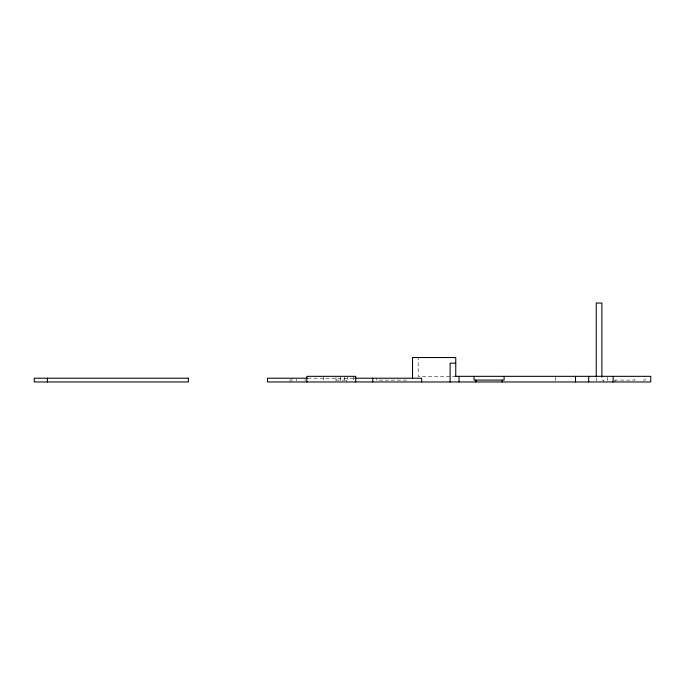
<?xml version="1.0" encoding="UTF-8"?>
<svg xmlns="http://www.w3.org/2000/svg" width="685" height="685" viewBox="0 0 685 685"><rect width="100%" height="100%" fill="white"/><g stroke="black" fill="none" stroke-linecap="round" stroke-linejoin="round"><path stroke-width="0.51" stroke-dasharray="3.42 2.57" d="M455.756 376.33L418.167 376.33L418.167 357.536M307.899 378.206L354.128 378.206M335.984 380.089L347.261 380.089L347.261 377.272M406.582 380.089L376.51 380.089L376.51 378.206M614.513 380.089L634.772 380.089L634.772 377.272M643.232 380.089L645.116 380.089L645.116 376.33M615.044 380.089L615.044 381.965M607.526 377.272L607.526 381.031M603.768 381.965L603.768 380.089L601.884 380.089L601.884 376.33M596.25 377.7L596.25 381.965M555.364 377.272L555.364 381.031M353.366 376.33L353.366 381.031M346.319 380.089L346.319 381.965M344.444 377.272L344.444 380.089M340.685 377.272L340.685 381.965M335.984 377.272L335.984 381.965M323.294 376.33L323.294 381.031M305.09 379.147L305.09 381.031M296.631 379.147L296.631 381.031M291.938 378.206L291.938 381.031M290.055 379.147L290.055 381.965"/><path stroke-width="1.03" d="M455.756 363.17L450.113 363.17L450.113 381.965M455.388 376.33L650.75 376.33L650.75 381.965L267.501 381.965L267.501 378.206L307.222 378.206M354.676 378.206L421.617 378.206L421.617 381.965M613.118 376.33L613.118 381.965M601.884 376.33L601.884 303.035L596.25 303.035L596.25 376.63M588.689 376.33L588.689 381.965M575.528 376.33L575.528 381.965M504.109 376.33L504.109 380.089L474.046 380.089L474.046 376.33M502.233 380.089L502.233 381.965M475.921 380.089L475.921 381.965M459.01 376.33L459.01 381.965M455.756 376.33L455.756 357.536L412.533 357.536L412.533 378.779M372.751 378.206L372.751 381.965M355.72 381.965L355.72 376.33L306.854 376.33L306.854 381.965M47.402 378.206L47.402 381.965M188.358 378.206L34.25 378.206L34.25 381.965L188.358 381.965L188.358 378.206"/></g></svg>
